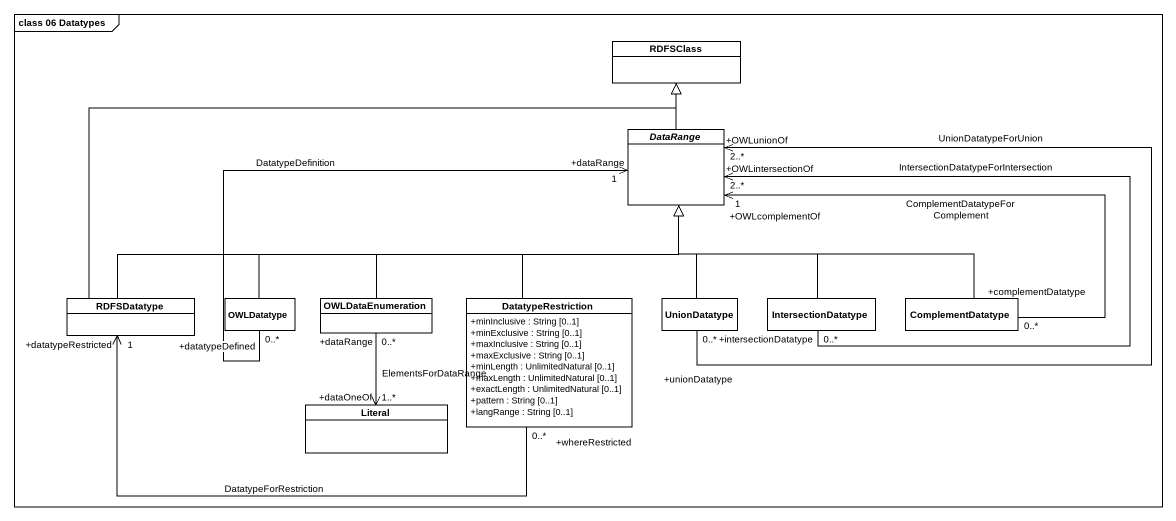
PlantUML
@startuml
mainframe class 06 Datatypes
hide circle
hide empty members
skinparam classAttributeIconSize 0
class RDFSClass #FFFFFF
abstract class DataRange #FFFFFF
class RDFSDatatype #FFFFFF
class OWLDatatype #FFFFFF
class OWLDataEnumeration #FFFFFF
class DatatypeRestriction #FFFFFF {
  +minInclusive : String [0..1]
  +minExclusive : String [0..1]
  +maxInclusive : String [0..1]
  +maxExclusive : String [0..1]
  +minLength : UnlimitedNatural [0..1]
  +maxLength : UnlimitedNatural [0..1]
  +exactLength : UnlimitedNatural [0..1]
  +pattern : String [0..1]
  +langRange : String [0..1]
}
class UnionDatatype #FFFFFF
class IntersectionDatatype #FFFFFF
class ComplementDatatype #FFFFFF
class Literal #FFFFFF
DataRange -up-|> RDFSClass
RDFSDatatype -right-|> RDFSClass
RDFSDatatype -right-|> DataRange
OWLDatatype -right-|> DataRange
OWLDatatype "0..*\n+datatypeDefined" -right-> "+dataRange\n1" DataRange : DatatypeDefinition
OWLDataEnumeration -right-|> DataRange
OWLDataEnumeration "+dataRange\n0..*" --> "+dataOneOf\n1..*" Literal : ElementsForDataRange
DatatypeRestriction -up-|> DataRange
DatatypeRestriction "+whereRestricted\n0..*" -left-> "+datatypeRestricted\n1" RDFSDatatype : DatatypeForRestriction
UnionDatatype -up-|> DataRange
UnionDatatype "+unionDatatype\n0..*" -up-> "2..*\n+OWLunionOf" DataRange : UnionDatatypeForUnion
IntersectionDatatype -up-|> DataRange
IntersectionDatatype "0..*\n+intersectionDatatype" -up-> "2..*\n+OWLintersectionOf" DataRange : IntersectionDatatypeForIntersection
ComplementDatatype -left-|> DataRange
ComplementDatatype "+complementDatatype\n0..*" -left-> "1\n+OWLcomplementOf" DataRange : ComplementDatatypeForComplement
@enduml
